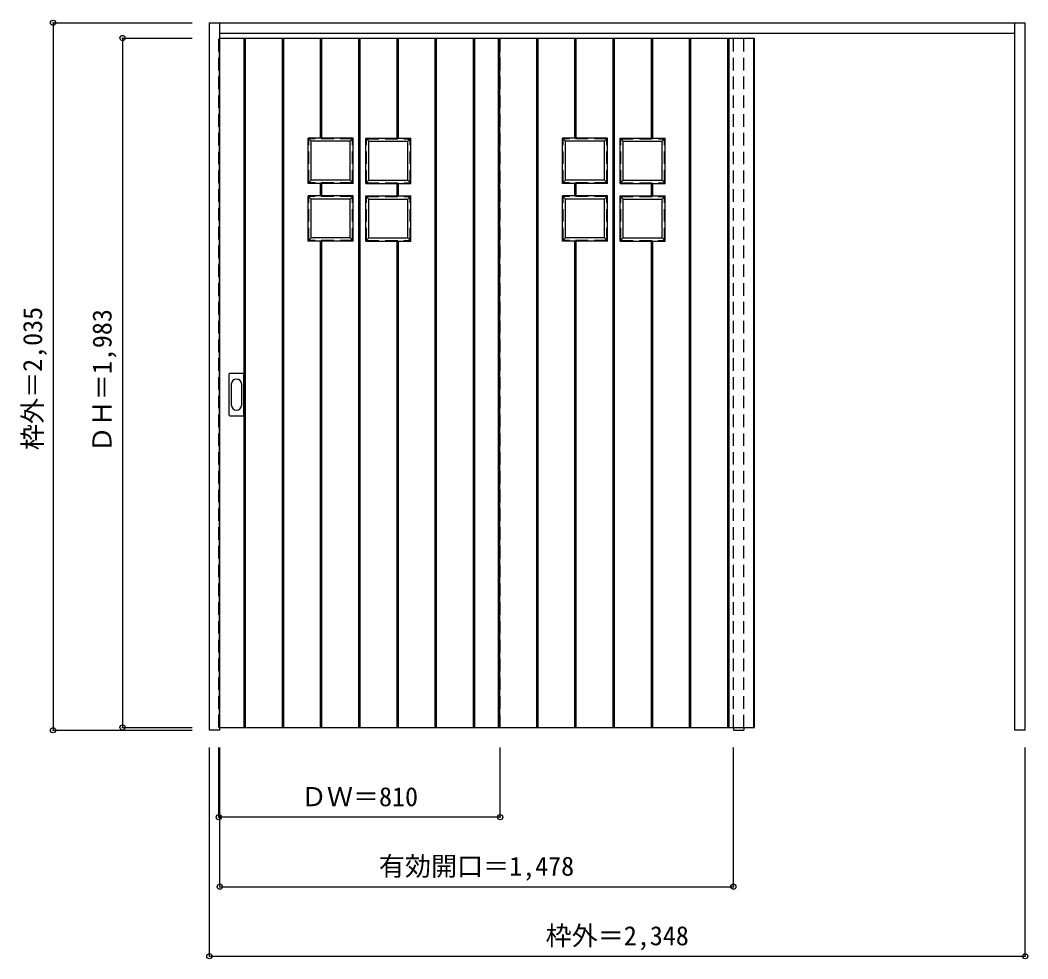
# Model space of a CAD drawing. Units: millimetres, scale not verified. Extents: x -1278 to 1622, y -1873 to 827.
import ezdxf
from ezdxf.enums import TextEntityAlignment as Align

# ---------------------------------------------------------------- set-up
doc = ezdxf.new("R2010")
doc.units = ezdxf.units.MM
doc.header["$LTSCALE"] = 30
doc.header["$PDMODE"] = 32
doc.header["$PDSIZE"] = 15
doc.linetypes.add('DASHED1', pattern=[1.8, 1.2, -0.6])
doc.layers.add('0-0', color=3, linetype='Continuous')
doc.layers.add('0-1_寸法', color=7, linetype='Continuous')
doc.styles.add('ＭＳ ゴシック', font='')
doc.styles.get('ＭＳ ゴシック').set_extended_font_data('MS Gothic')

msp = doc.modelspace()

# ---------------------------------------------------------------- linework, layer by layer
at = {"layer": '0-0'}
for p, q in [((-733.39, 819.3), (1614.61, 819.3)), ((-703.39, -1215.7), (-703.39, 819.3)), ((1584.61, -1215.7), (1584.61, 819.3)), ((1614.61, -1215.7), (1614.61, 819.3)), ((-703.39, 789.3), (1584.61, 789.3)), ((-704.39, -1207.7), (-704.39, 775.3)), ((-703.39, 775.3), (835.61, 775.3)), ((-633.39, -1207.7), (-633.39, 775.3)), ((-629.39, -1207.7), (-629.39, 775.3)), ((-523.39, -1207.7), (-523.39, 775.3)), ((-519.39, -1207.7), (-519.39, 775.3)), ((-413.39, 487.3), (-413.39, 775.3)), ((-409.39, 487.3), (-409.39, 775.3)), ((-303.39, -1207.7), (-303.39, 775.3)), ((-299.39, -1207.7), (-299.39, 775.3)), ((-193.39, 487.3), (-193.39, 775.3)), ((-189.39, 487.3), (-189.39, 775.3)), ((-83.39, -1207.7), (-83.39, 775.3)), ((-79.39, -1207.7), (-79.39, 775.3)), ((25.61, 775.3), (25.61, -1207.7)), ((26.61, -1207.7), (26.61, 775.3)), ((27.61, -1207.7), (27.61, 775.3)), ((30.61, -1207.7), (30.61, 775.3)), ((98.61, -1207.7), (98.61, 775.3)), ((101.61, -1207.7), (101.61, 775.3)), ((102.61, -1207.7), (102.61, 775.3)), ((208.61, -1207.7), (208.61, 775.3)), ((212.61, -1207.7), (212.61, 775.3)), ((318.61, 487.3), (318.61, 775.3)), ((322.61, 487.3), (322.61, 775.3)), ((428.61, -1207.7), (428.61, 775.3)), ((432.61, -1207.7), (432.61, 775.3)), ((538.61, 487.3), (538.61, 775.3)), ((542.61, 487.3), (542.61, 775.3)), ((648.61, -1207.7), (648.61, 775.3)), ((652.61, -1207.7), (652.61, 775.3)), ((758.61, -1207.7), (758.61, 775.3)), ((762.61, -1207.7), (762.61, 775.3)), ((833.61, -1207.7), (833.61, 775.3)), ((-319.39, 487.3), (-449.39, 487.3)), ((-449.39, 357.3), (-449.39, 487.3)), ((-449.39, 487.3), (-440.39, 478.3)), ((-328.39, 478.3), (-440.39, 478.3)), ((-440.39, 366.3), (-440.39, 478.3)), ((-328.39, 478.3), (-319.39, 487.3)), ((-328.39, 366.3), (-328.39, 478.3)), ((-319.39, 357.3), (-319.39, 487.3)), ((-283.39, 487.3), (-153.39, 487.3)), ((-283.39, 357.3), (-283.39, 487.3)), ((-274.39, 478.3), (-283.39, 487.3)), ((-274.39, 478.3), (-162.39, 478.3)), ((-274.39, 366.3), (-274.39, 478.3)), ((-153.39, 487.3), (-162.39, 478.3)), ((-162.39, 366.3), (-162.39, 478.3)), ((-153.39, 357.3), (-153.39, 487.3)), ((412.61, 487.3), (282.61, 487.3)), ((282.61, 357.3), (282.61, 487.3)), ((282.61, 487.3), (291.61, 478.3)), ((403.61, 478.3), (291.61, 478.3)), ((291.61, 366.3), (291.61, 478.3)), ((403.61, 478.3), (412.61, 487.3)), ((403.61, 366.3), (403.61, 478.3)), ((412.61, 357.3), (412.61, 487.3)), ((448.61, 487.3), (578.61, 487.3)), ((448.61, 357.3), (448.61, 487.3)), ((457.61, 478.3), (448.61, 487.3)), ((457.61, 478.3), (569.61, 478.3)), ((457.61, 366.3), (457.61, 478.3)), ((578.61, 487.3), (569.61, 478.3)), ((569.61, 366.3), (569.61, 478.3)), ((578.61, 357.3), (578.61, 487.3)), ((-319.39, 357.3), (-449.39, 357.3)), ((-413.39, 321.3), (-413.39, 357.3)), ((-409.39, 321.3), (-409.39, 357.3)), ((-328.39, 366.3), (-319.39, 357.3)), ((-274.39, 366.3), (-283.39, 357.3)), ((-283.39, 357.3), (-153.39, 357.3)), ((-193.39, 321.3), (-193.39, 357.3)), ((-189.39, 321.3), (-189.39, 357.3)), ((412.61, 357.3), (282.61, 357.3)), ((318.61, 321.3), (318.61, 357.3)), ((322.61, 321.3), (322.61, 357.3)), ((403.61, 366.3), (412.61, 357.3)), ((457.61, 366.3), (448.61, 357.3)), ((448.61, 357.3), (578.61, 357.3)), ((538.61, 321.3), (538.61, 357.3)), ((542.61, 321.3), (542.61, 357.3)), ((-319.39, 321.3), (-449.39, 321.3)), ((-449.39, 191.3), (-449.39, 321.3)), ((-449.39, 321.3), (-440.39, 312.3)), ((-328.39, 312.3), (-319.39, 321.3)), ((-319.39, 191.3), (-319.39, 321.3)), ((-283.39, 321.3), (-153.39, 321.3)), ((-283.39, 191.3), (-283.39, 321.3)), ((-274.39, 312.3), (-283.39, 321.3)), ((-153.39, 321.3), (-162.39, 312.3)), ((-153.39, 191.3), (-153.39, 321.3)), ((412.61, 321.3), (282.61, 321.3)), ((282.61, 191.3), (282.61, 321.3)), ((282.61, 321.3), (291.61, 312.3)), ((403.61, 312.3), (412.61, 321.3)), ((412.61, 191.3), (412.61, 321.3)), ((448.61, 321.3), (578.61, 321.3)), ((448.61, 191.3), (448.61, 321.3)), ((457.61, 312.3), (448.61, 321.3)), ((578.61, 321.3), (569.61, 312.3)), ((578.61, 191.3), (578.61, 321.3)), ((-328.39, 312.3), (-440.39, 312.3)), ((-440.39, 200.3), (-440.39, 312.3)), ((-328.39, 200.3), (-328.39, 312.3)), ((-274.39, 312.3), (-162.39, 312.3)), ((-274.39, 200.3), (-274.39, 312.3)), ((-162.39, 200.3), (-162.39, 312.3)), ((403.61, 312.3), (291.61, 312.3)), ((291.61, 200.3), (291.61, 312.3)), ((403.61, 200.3), (403.61, 312.3)), ((457.61, 312.3), (569.61, 312.3)), ((457.61, 200.3), (457.61, 312.3)), ((569.61, 200.3), (569.61, 312.3)), ((-319.39, 191.3), (-449.39, 191.3)), ((-413.39, -1207.7), (-413.39, 191.3)), ((-409.39, -1207.7), (-409.39, 191.3)), ((-328.39, 200.3), (-319.39, 191.3)), ((-274.39, 200.3), (-283.39, 191.3)), ((-283.39, 191.3), (-153.39, 191.3)), ((-193.39, -1207.7), (-193.39, 191.3)), ((-189.39, -1207.7), (-189.39, 191.3)), ((412.61, 191.3), (282.61, 191.3)), ((318.61, -1207.7), (318.61, 191.3)), ((322.61, -1207.7), (322.61, 191.3)), ((403.61, 200.3), (412.61, 191.3)), ((457.61, 200.3), (448.61, 191.3)), ((448.61, 191.3), (578.61, 191.3)), ((538.61, -1207.7), (538.61, 191.3)), ((542.61, -1207.7), (542.61, 191.3)), ((-676.39, -309.7), (-676.39, -190.7)), ((-635.89, -189.2), (-674.89, -189.2)), ((-634.39, -309.7), (-634.39, -190.7)), ((-674.89, -311.2), (-635.89, -311.2)), ((774.61, -1207.7), (774.61, -1215.7)), ((774.61, -1215.7), (804.61, -1215.7)), ((804.61, -1207.7), (804.61, -1215.7)), ((1614.61, -1215.7), (1584.61, -1215.7))]:
    msp.add_line(p, q, dxfattribs=at)
at = {"layer": '0-0', "color": 4, "linetype": 'DASHED1'}
for p, q in [((774.61, -1207.7), (774.61, 789.3)), ((804.61, -1207.7), (804.61, 789.3)), ((-706.39, 775.3), (-703.39, 775.3)), ((-706.39, -1207.7), (-706.39, 775.3)), ((103.61, -1207.7), (103.61, 775.3)), ((-703.39, -1207.7), (-706.39, -1207.7))]:
    msp.add_line(p, q, dxfattribs=at)
at = {"layer": '0-0', "color": 7}
for p, q in [((-631.39, -1207.7), (-631.39, 775.3)), ((-521.39, -1207.7), (-521.39, 775.3)), ((-411.39, 487.3), (-411.39, 775.3)), ((-301.39, -1207.7), (-301.39, 775.3)), ((-191.39, 487.3), (-191.39, 775.3)), ((-81.39, -1207.7), (-81.39, 775.3)), ((28.61, -1207.7), (28.61, 775.3)), ((100.61, -1207.7), (100.61, 775.3)), ((210.61, -1207.7), (210.61, 775.3)), ((320.61, 487.3), (320.61, 775.3)), ((430.61, -1207.7), (430.61, 775.3)), ((540.61, 487.3), (540.61, 775.3)), ((650.61, -1207.7), (650.61, 775.3)), ((760.61, -1207.7), (760.61, 775.3)), ((-411.39, 321.3), (-411.39, 357.3)), ((-191.39, 321.3), (-191.39, 357.3)), ((320.61, 321.3), (320.61, 357.3)), ((540.61, 321.3), (540.61, 357.3)), ((-411.39, -1207.7), (-411.39, 191.3)), ((-191.39, -1207.7), (-191.39, 191.3)), ((320.61, -1207.7), (320.61, 191.3)), ((540.61, -1207.7), (540.61, 191.3)), ((-670.39, -220.6), (-670.39, -279.8)), ((-640.39, -279.8), (-640.39, -220.6))]:
    msp.add_line(p, q, dxfattribs=at)
at = {"layer": '0-0', "linetype": 'DASHED1'}
for p, q in [((-321.39, 485.3), (-447.39, 485.3)), ((-321.39, 359.3), (-321.39, 485.3)), ((-281.39, 485.3), (-155.39, 485.3)), ((-281.39, 359.3), (-281.39, 485.3)), ((410.61, 485.3), (284.61, 485.3)), ((410.61, 359.3), (410.61, 485.3)), ((450.61, 485.3), (576.61, 485.3)), ((450.61, 359.3), (450.61, 485.3)), ((-321.39, 319.3), (-447.39, 319.3)), ((-321.39, 193.3), (-321.39, 319.3)), ((-281.39, 319.3), (-155.39, 319.3)), ((-281.39, 193.3), (-281.39, 319.3)), ((410.61, 319.3), (284.61, 319.3)), ((410.61, 193.3), (410.61, 319.3)), ((450.61, 319.3), (576.61, 319.3)), ((450.61, 193.3), (450.61, 319.3))]:
    msp.add_line(p, q, dxfattribs=at)
at = {"layer": '0-0'}
for points in [[(-703.39, -1215.7), (-733.39, -1215.7), (-733.39, 819.3)], [(-703.39, -1207.7), (835.61, -1207.7), (835.61, 775.3)], [(-328.39, 366.3), (-440.39, 366.3), (-449.39, 357.3)], [(-274.39, 366.3), (-162.39, 366.3), (-153.39, 357.3)], [(403.61, 366.3), (291.61, 366.3), (282.61, 357.3)], [(457.61, 366.3), (569.61, 366.3), (578.61, 357.3)], [(-328.39, 200.3), (-440.39, 200.3), (-449.39, 191.3)], [(-274.39, 200.3), (-162.39, 200.3), (-153.39, 191.3)], [(403.61, 200.3), (291.61, 200.3), (282.61, 191.3)], [(457.61, 200.3), (569.61, 200.3), (578.61, 191.3)]]:
    msp.add_lwpolyline(points, dxfattribs=at)
at = {"layer": '0-0', "linetype": 'DASHED1'}
for points in [[(-321.39, 359.3), (-447.39, 359.3), (-447.39, 485.3)], [(-281.39, 359.3), (-155.39, 359.3), (-155.39, 485.3)], [(410.61, 359.3), (284.61, 359.3), (284.61, 485.3)], [(450.61, 359.3), (576.61, 359.3), (576.61, 485.3)], [(-321.39, 193.3), (-447.39, 193.3), (-447.39, 319.3)], [(-281.39, 193.3), (-155.39, 193.3), (-155.39, 319.3)], [(410.61, 193.3), (284.61, 193.3), (284.61, 319.3)], [(450.61, 193.3), (576.61, 193.3), (576.61, 319.3)]]:
    msp.add_lwpolyline(points, dxfattribs=at)
at = {"layer": '0-0'}
for centre, start, end in [((-674.89, -190.7), 90, 180), ((-635.89, -190.7), 0, 90), ((-674.89, -309.7), 180, 270), ((-635.89, -309.7), 270, 0)]:
    msp.add_arc(centre, 1.5, start, end, dxfattribs=at)
at = {"layer": '0-0', "color": 7}
for centre, start, end in [((-655.39, -220.6), 0, 180), ((-655.39, -279.8), 180, 0)]:
    msp.add_arc(centre, 15, start, end, dxfattribs=at)
at = {"layer": '0-1_寸法', "color": 4}
for p, q in [((-1183.39, 819.3), (-783.39, 819.3)), ((-1183.39, 819.3), (-1183.39, -1215.7)), ((-983.39, 775.3), (-983.39, -1207.7)), ((-983.39, 775.3), (-783.39, 775.3)), ((-1183.39, -1215.7), (-783.39, -1215.7)), ((-983.39, -1207.7), (-783.39, -1207.7)), ((-733.39, -1865.7), (-733.39, -1265.7)), ((-706.39, -1465.7), (-706.39, -1265.7)), ((-703.39, -1665.7), (-703.39, -1265.7)), ((103.61, -1465.7), (103.61, -1265.7)), ((774.61, -1665.7), (774.61, -1265.7)), ((1614.61, -1865.7), (1614.61, -1265.7)), ((103.61, -1465.7), (-706.39, -1465.7)), ((-703.39, -1665.7), (774.61, -1665.7)), ((-733.39, -1865.7), (1614.61, -1865.7))]:
    msp.add_line(p, q, dxfattribs=at)
at = {"layer": '0-1_寸法'}
for p in [(-1183.39, 819.3), (-983.39, 775.3), (-1183.39, -1215.7), (-983.39, -1207.7), (-706.39, -1465.7), (103.61, -1465.7), (-703.39, -1665.7), (774.61, -1665.7), (-733.39, -1865.7), (1614.61, -1865.7)]:
    msp.add_point(p, dxfattribs=at)

# ---------------------------------------------------------------- texts
at = {"layer": '0-1_寸法', "style": 'ＭＳ ゴシック'}
for s, p in [('枠外＝2,035', (-1198.39, -409.95)), ('ＤＨ＝1,983', (-998.39, -416.45))]:
    msp.add_text(s, height=54.99, rotation=90, dxfattribs=at).set_placement(p, align=Align.BOTTOM_LEFT)
for s, p in [('ＤＷ＝810', (-470.14, -1450.7)), ('有効開口＝1,478', (-245.64, -1650.7)), ('枠外＝2,348', (234.36, -1850.7))]:
    msp.add_text(s, height=54.99, dxfattribs=at).set_placement(p, align=Align.BOTTOM_LEFT)

doc.saveas('drawing.dxf')
